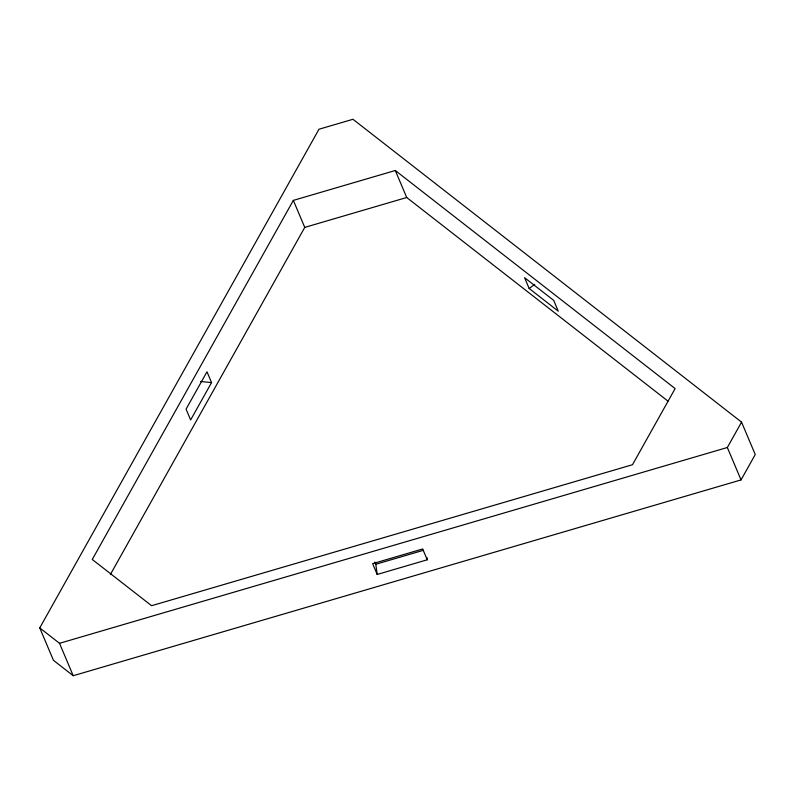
<?xml version="1.0" encoding="UTF-8"?>
<svg xmlns="http://www.w3.org/2000/svg" width="795" height="795" viewBox="0 0 795 795"><rect width="100%" height="100%" fill="white"/><g stroke="black" fill="none" stroke-linecap="round" stroke-linejoin="round"><path stroke-width="1.19" d="M39.75 627.901L318.984 129.237L352.97 119.28L741.556 422.135L755.25 454.541L741.039 479.922L73.22 675.72L53.444 660.307L39.75 627.901L59.526 643.314L73.22 675.72M293.345 200.39L92.27 559.471L151.597 605.711L632.502 464.717L675.134 388.586L395.304 170.498L293.345 200.39L304.753 227.4L110.336 574.586M211.559 382.584L190.631 419.939L186.07 409.137L206.988 371.782L211.559 382.584L200.559 381.471M59.526 643.314L727.346 447.505L741.556 422.135M529.152 288.486L558.269 311.183L553.708 300.381L524.591 277.684L529.152 288.486L534.717 284.411M304.753 227.4L406.712 197.508L667.949 401.107M426.925 557.514L427.233 559.789L377.198 574.457L375.806 564.261L423.457 550.289M727.346 447.505L741.039 479.922M395.304 170.498L406.712 197.508M427.233 559.789L422.672 548.977L372.636 563.655L377.198 574.457M374.892 562.095L375.806 564.261"/></g></svg>
